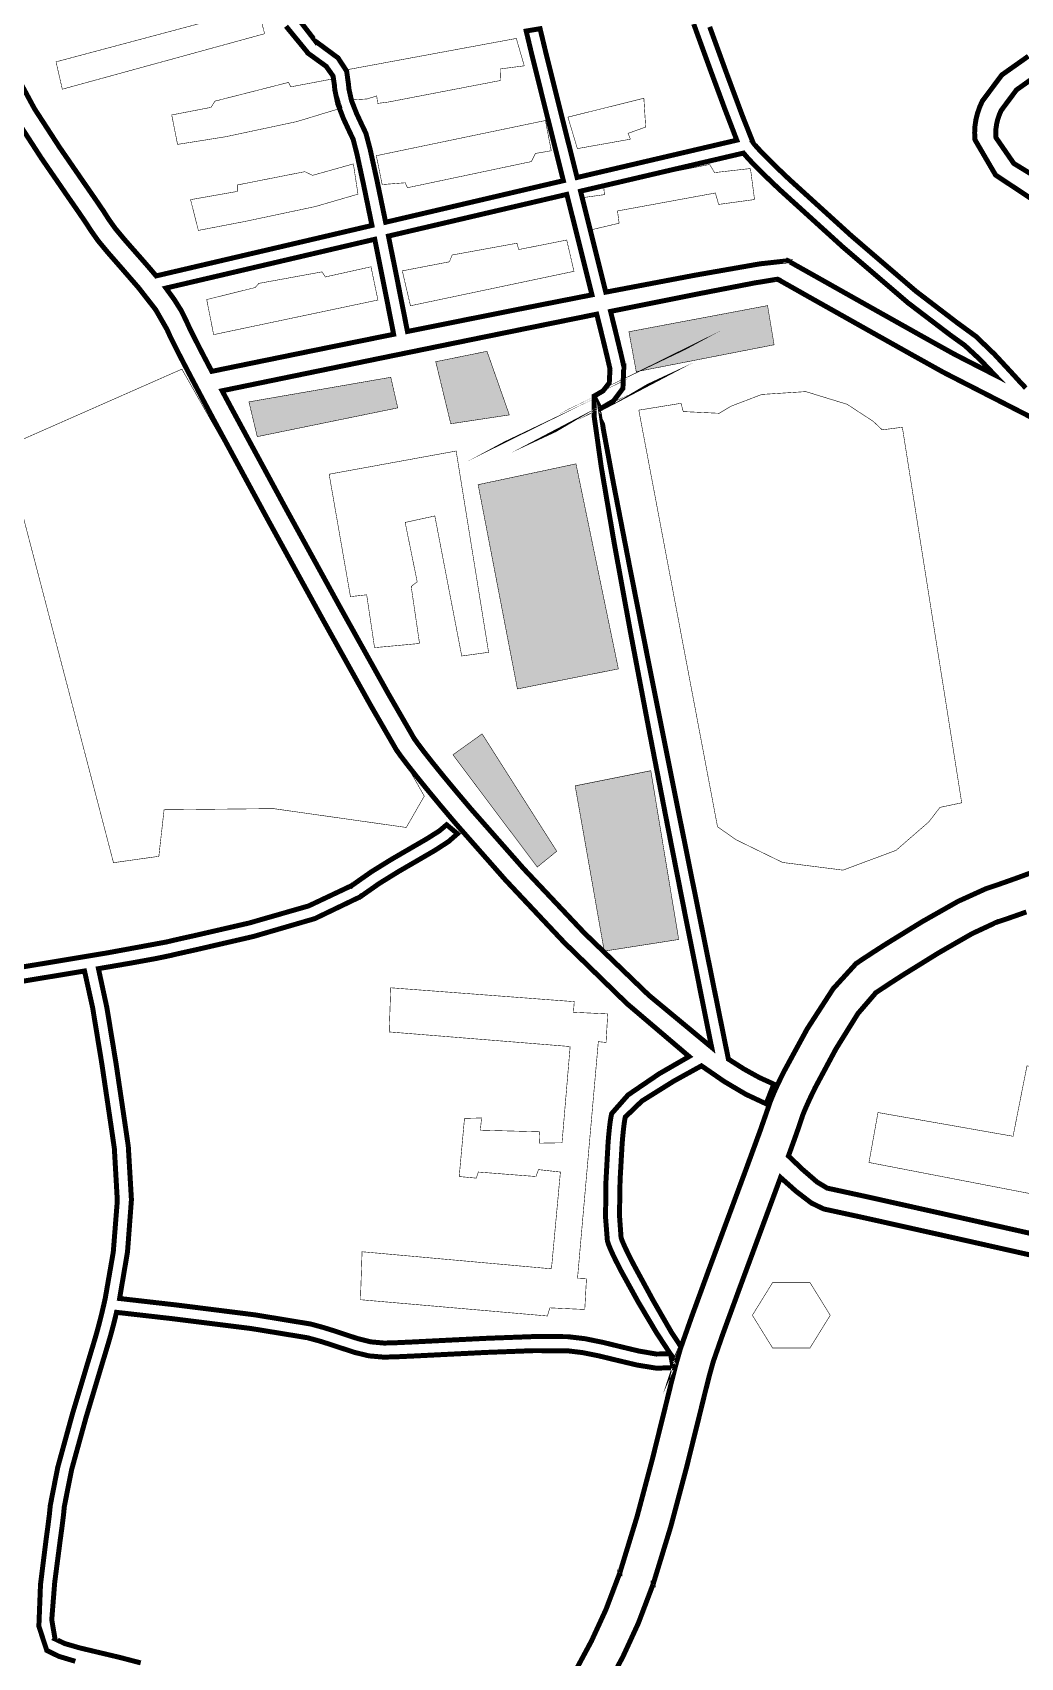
# Model space of a CAD drawing. Extents: x -14.6 to 30.8, y -26 to 29.
# Drawn here: x 1.25 to 6.76, y -8.66 to 0.41 of the extents above; entities that cross this region are included whole.
import ezdxf

# ---------------------------------------------------------------- set-up
doc = ezdxf.new("R2010")
doc.units = 0
doc.header["$LTSCALE"] = 0.000394
for name, color, linetype in [('CW_1002', 7, 'CONTINUOUS'), ('CW_2003', 7, 'CONTINUOUS'), ('CW_2004', 7, 'CONTINUOUS'), ('CW_2005', 7, 'CONTINUOUS'), ('CW_2006', 7, 'CONTINUOUS'), ('CW_2007', 7, 'CONTINUOUS')]:
    doc.layers.add(name, color=color, linetype=linetype)

msp = doc.modelspace()

# ---------------------------------------------------------------- linework, layer by layer
at = {"layer": 'CW_1002', "color": 1, "linetype": 'CONTINUOUS', "const_width": 0.007874}
for points in [[(2.725638, 0.488147), (2.825697, 0.358386), (2.825764, 0.358496), (2.826378, 0.358118), (2.950285, 0.266588), (2.998321, 0.193026), (3.009142, 0.116402), (3.009485, 0.110734), (3.009923, 0.104116), (3.010539, 0.09574), (3.025672, 0.028021), (3.05442, -0.04503), (3.085972, -0.112437), (3.093321, -0.127734), (3.100134, -0.14214), (3.106394, -0.155854), (3.106394, -0.156012), (3.106488, -0.156224), (3.129397, -0.242733), (3.16833, -0.420264), (3.216008, -0.650028), (4.20763, -0.418315), (4.193146, -0.360677), (4.099842, 0.011216), (4.030005, 0.291591), (4.000173, 0.416516)], [(1.164642, 0.153602), (1.256637, -0.016878), (1.395267, -0.230145), (1.539354, -0.439154), (1.595199, -0.519579), (1.640688, -0.586364), (1.67263, -0.636157), (1.672654, -0.636197), (1.707373, -0.684789), (1.758194, -0.745696), (1.819425, -0.815429), (1.857786, -0.8589), (1.896759, -0.903654), (1.935429, -0.949256), (3.139665, -0.667866), (3.09325, -0.442506), (3.055895, -0.269776), (3.034819, -0.187902), (3.034783, -0.187819), (3.034724, -0.187846), (3.029327, -0.176078), (3.022714, -0.162142), (3.015232, -0.146579), (2.980726, -0.072581), (2.94913, 0.009579), (2.932106, 0.089898), (2.931671, 0.096118), (2.931196, 0.103677), (2.930709, 0.111787), (2.922507, 0.165399), (2.88432, 0.219441), (2.785165, 0.291063), (2.784551, 0.291441), (2.784551, 0.291594), (2.660054, 0.443219)], [(4.077685, 0.429437), (4.106991, 0.307486), (4.176446, 0.028959), (4.269429, -0.341606), (4.284209, -0.400421), (5.175307, -0.192201), (5.110138, -0.022592), (5.027474, 0.200504), (4.950197, 0.413173)], [(5.024016, 0.439622), (5.114356, 0.191309), (5.206635, -0.056392), (5.265004, -0.203311), (5.265161, -0.203465), (5.265185, -0.203516), (5.265118, -0.203547), (5.274713, -0.216907), (5.294608, -0.239424), (5.323846, -0.270201), (5.364233, -0.310873), (5.412444, -0.357825), (5.467445, -0.410138), (5.816572, -0.727323), (6.174937, -1.034859), (6.403846, -1.209654), (6.403902, -1.209697), (6.403906, -1.209689), (6.509502, -1.286736), (6.612834, -1.386011), (6.709354, -1.49015), (6.750178, -1.534866), (6.787667, -1.574717)], [(6.855012, -0.543147), (6.619214, -0.386783), (6.504303, -0.190201), (6.50428, -0.189972), (6.50428, -0.189744), (6.502323, -0.151499), (6.504165, -0.114108), (6.509587, -0.077661), (6.518297, -0.042489), (6.530166, -0.008088), (6.544969, 0.025425), (6.653864, 0.171523), (6.801994, 0.276226)], [(6.851292, 0.170082), (6.735731, 0.08814), (6.650622, -0.026252), (6.640139, -0.050057), (6.631676, -0.074751), (6.62539, -0.100268), (6.621536, -0.125878), (6.62017, -0.15181), (6.621445, -0.177984), (6.621469, -0.17798), (6.621492, -0.178209), (6.72076, -0.322024), (6.929902, -0.449883)], [(1.037384, -4.828887), (1.657277, -4.726092), (1.993551, -4.664205), (1.993646, -4.664181), (2.035484, -4.654183), (2.085312, -4.642925), (2.142457, -4.630307), (2.455209, -4.55829), (2.786732, -4.463038), (3.026933, -4.349677), (3.026941, -4.349685), (3.027012, -4.349614), (3.135791, -4.27318), (3.247916, -4.203699), (3.355488, -4.141268), (3.445068, -4.089321), (3.514806, -4.04531), (3.556378, -4.010571), (3.616661, -4.060705), (3.566769, -4.104422), (3.490359, -4.15381), (3.394551, -4.209551), (3.288956, -4.270815), (3.179531, -4.338513), (3.074689, -4.412055), (3.074681, -4.412047), (3.07461, -4.412118), (2.82152, -4.533724), (2.479678, -4.633241), (2.15937, -4.707205), (2.101137, -4.720058), (2.051614, -4.731213), (2.012717, -4.740465), (2.012622, -4.740488), (1.933827, -4.756801), (1.797083, -4.781569), (1.613476, -4.813134), (1.660445, -5.029742), (1.711453, -5.340134), (1.762626, -5.684732), (1.768503, -5.724935), (1.774324, -5.764683), (1.780075, -5.80387), (1.797589, -6.101435), (1.775672, -6.392925), (1.731488, -6.65278), (2.052643, -6.689416), (2.488097, -6.744199), (2.798386, -6.795291), (2.867859, -6.8142), (2.929531, -6.833372), (2.985067, -6.851921), (3.06168, -6.876903), (3.133182, -6.894535), (3.205543, -6.901213), (3.205803, -6.901213), (3.205803, -6.901366), (3.272562, -6.899538), (3.376533, -6.894795), (3.506961, -6.888193), (3.779444, -6.874771), (4.041889, -6.865106), (4.231724, -6.86565), (4.232126, -6.865673), (4.32748, -6.876934), (4.4245, -6.896529), (4.520713, -6.919882), (4.628772, -6.945774), (4.725569, -6.962402), (4.804602, -6.961701), (4.725728, -6.841077), (4.625633, -6.673), (4.530992, -6.501429), (4.511879, -6.464426), (4.495062, -6.430824), (4.480917, -6.401272), (4.468454, -6.37333), (4.459109, -6.349782), (4.453244, -6.33122), (4.453197, -6.331031), (4.442875, -6.199452), (4.445449, -5.994947), (4.456957, -5.785732), (4.459905, -5.750093), (4.462995, -5.717389), (4.466193, -5.68813), (4.46964, -5.661704), (4.473246, -5.63939), (4.476984, -5.621689), (4.476984, -5.621535), (4.477008, -5.621441), (4.568498, -5.517526), (4.741865, -5.399516), (4.909165, -5.303134), (4.562324, -5.008026), (4.21233, -4.667273), (3.884257, -4.318565), (3.603177, -3.999591), (3.522185, -3.903868), (3.449658, -3.816323), (3.386882, -3.738823), (3.336319, -3.674683), (3.298863, -3.625261), (3.275579, -3.59215), (3.275488, -3.592209), (3.275465, -3.592173), (3.275, -3.591252), (3.132345, -3.3446), (2.867868, -2.870658), (2.552108, -2.296713), (2.255602, -1.750051), (2.190823, -1.628936), (2.132932, -1.519722), (2.08313, -1.424567), (2.042778, -1.345879), (2.013343, -1.286254), (1.996059, -1.247909), (1.996035, -1.24785), (1.932449, -1.137173), (1.836857, -1.014794), (1.731307, -0.893398), (1.666178, -0.819151), (1.611226, -0.752816), (1.571614, -0.696638), (1.571591, -0.696598), (1.542578, -0.651688), (1.498165, -0.586697), (1.442465, -0.506516), (1.29526, -0.292831), (1.15267, -0.072478)], [(6.876649, -1.767939), (6.470331, -1.55987), (6.400424, -1.524151), (6.351036, -1.49885), (6.32674, -1.486244), (6.326638, -1.486189), (6.165013, -1.396291), (5.876804, -1.234587), (5.584909, -1.070398), (5.542459, -1.046464), (5.548296, -1.049655), (5.461476, -1.000626), (5.426633, -0.981057), (5.414127, -0.97413), (5.402622, -0.96763), (5.402626, -0.967626), (5.402579, -0.967606), (5.27264, -0.988865), (4.941058, -1.053078), (4.470925, -1.147043), (4.505965, -1.289382), (4.531267, -1.394265), (4.544598, -1.453024), (4.544752, -1.453177), (4.544795, -1.453386), (4.544823, -1.453382), (4.539862, -1.57664), (4.486613, -1.647359), (4.421287, -1.685819), (4.422571, -1.685222), (4.420907, -1.686097), (4.413626, -1.689752), (4.41361, -1.68972), (4.43061, -1.804255), (4.486923, -2.105899), (4.572388, -2.545382), (4.676844, -3.073431), (4.79013, -3.640776), (4.902084, -4.198143), (5.002546, -4.696262), (5.081356, -5.08586), (5.12835, -5.317665), (5.217406, -5.37424), (5.302138, -5.421025), (5.381894, -5.45702), (5.338988, -5.566823), (5.226476, -5.514264), (5.105688, -5.442887), (4.978157, -5.355016), (4.822589, -5.440875), (4.646025, -5.551243), (4.553291, -5.640512), (4.553268, -5.640606), (4.553228, -5.640598), (4.550324, -5.654747), (4.547344, -5.673832), (4.544319, -5.697358), (4.541214, -5.725745), (4.538227, -5.757314), (4.53539, -5.791575), (4.523942, -5.993589), (4.520663, -6.189025), (4.52948, -6.311961), (4.529528, -6.31215), (4.534005, -6.325884), (4.541699, -6.344813), (4.55228, -6.368358), (4.566498, -6.398143), (4.582677, -6.430576), (4.600504, -6.465138), (4.708587, -6.664106), (4.810905, -6.841701), (4.864232, -6.922535), (4.924078, -6.752527), (5.015291, -6.503335), (5.120811, -6.218264), (5.224021, -5.939496), (5.306417, -5.714567), (5.349969, -5.589799), (5.349724, -5.589728), (5.349748, -5.58965), (5.350134, -5.589264), (5.358939, -5.563073), (5.370432, -5.533301), (5.384358, -5.500472), (5.399295, -5.467619), (5.417552, -5.429308), (5.438878, -5.386071), (5.56792, -5.149106), (5.713211, -4.92458), (5.840854, -4.784799), (5.840921, -4.78476), (5.840921, -4.784756), (5.863382, -4.769552), (5.887413, -4.7535), (5.912472, -4.73698), (5.942847, -4.71719), (5.975097, -4.69638), (6.008783, -4.674858), (6.20895, -4.55143), (6.410299, -4.437484), (6.56524, -4.367189), (6.565622, -4.366803), (6.565697, -4.36678), (6.565772, -4.367016), (6.588157, -4.359673), (6.615583, -4.35039), (6.647528, -4.339346), (6.683099, -4.32684), (6.723027, -4.312609), (6.766795, -4.296835)], [(6.790996, -4.496765), (6.750282, -4.511256), (6.712118, -4.524661), (6.678533, -4.53627), (6.649407, -4.546118), (6.625291, -4.554016), (6.624909, -4.554402), (6.624835, -4.554425), (6.62476, -4.554189), (6.488583, -4.617597), (6.302819, -4.724143), (6.11413, -4.840953), (6.079953, -4.862776), (6.048529, -4.883036), (6.020126, -4.901531), (5.991999, -4.920024), (5.969121, -4.935221), (5.951654, -4.947), (5.951587, -4.947039), (5.951587, -4.947043), (5.851303, -5.063246), (5.728393, -5.2608), (5.614201, -5.473732), (5.596667, -5.509477), (5.579955, -5.544956), (5.564295, -5.579677), (5.552593, -5.606914), (5.543717, -5.629086), (5.537894, -5.645709), (5.538142, -5.645783), (5.538118, -5.645862), (5.537732, -5.646248), (5.522183, -5.693273), (5.49685, -5.765143), (5.463398, -5.857646), (5.542324, -5.933116), (5.623269, -6.003123), (5.679673, -6.037157), (5.89378, -6.083616), (6.360113, -6.187762), (6.932019, -6.316302)], [(1.484355, -8.676238), (1.391555, -8.648293), (1.325524, -8.615531), (1.325358, -8.615413), (1.325051, -8.61526), (1.281137, -8.480813), (1.290272, -8.24733), (1.321799, -7.994358), (1.331832, -7.920701), (1.339851, -7.857141), (1.344783, -7.806917), (1.344807, -7.806587), (1.386399, -7.594352), (1.467614, -7.299186), (1.553673, -7.011831), (1.569024, -6.961232), (1.583182, -6.914261), (1.596339, -6.86998), (1.596339, -6.869827), (1.596362, -6.869748), (1.596402, -6.86976), (1.604611, -6.841124), (1.613543, -6.808441), (1.623114, -6.77174), (1.63285, -6.732544), (1.64256, -6.69128), (1.652091, -6.648228), (1.69632, -6.393627), (1.718871, -6.107154), (1.702256, -5.815248), (1.696505, -5.776061), (1.690684, -5.736313), (1.684807, -5.69611), (1.632379, -5.342949), (1.581036, -5.03042), (1.535815, -4.826209), (1.165434, -4.887479)], [(6.902887, -6.430435), (6.334685, -6.302723), (5.872188, -6.199422), (5.660295, -6.153425), (5.591719, -6.120432), (5.505295, -6.054342), (5.419386, -5.977724), (5.383228, -6.07571), (5.344927, -6.179189), (5.305362, -6.285933), (5.192202, -6.591652), (5.097856, -6.849615), (5.044346, -7.003429), (5.044315, -7.003528), (5.02401, -7.075933), (4.998212, -7.177466), (4.967453, -7.302622), (4.893903, -7.598959), (4.806589, -7.926074), (4.708795, -8.245051), (4.708728, -8.245028), (4.708728, -8.245252), (4.625982, -8.463595), (4.539584, -8.651197), (4.45615, -8.806283)], [(4.286213, -8.70863), (4.364147, -8.563706), (4.444996, -8.387987), (4.522642, -8.182969), (4.522709, -8.182992), (4.522709, -8.182768), (4.618441, -7.87031), (4.704275, -7.548547), (4.776752, -7.256488), (4.808503, -7.127322), (4.835283, -7.022045), (4.856693, -6.945858), (4.856724, -6.94576), (4.858814, -6.939127), (4.861177, -6.93181), (4.863799, -6.923839), (4.832665, -6.994276), (4.826663, -6.989411), (4.817722, -6.97909), (4.806134, -6.963803), (4.819862, -7.038713), (4.726541, -7.041314), (4.619073, -7.024033), (4.501949, -6.996165), (4.409281, -6.973648), (4.316713, -6.954805), (4.227512, -6.944106), (4.22711, -6.944083), (4.040849, -6.943665), (3.781217, -6.953301), (3.510961, -6.966626), (3.3804, -6.973226), (3.275393, -6.977968), (3.205803, -6.979799), (3.205803, -6.979953), (3.205543, -6.979953), (3.122668, -6.972691), (3.043372, -6.953519), (2.959846, -6.926354), (2.906067, -6.908391), (2.846406, -6.88984), (2.779315, -6.871575), (2.466602, -6.820464), (2.028168, -6.765611), (1.714343, -6.729933), (1.709296, -6.751171), (1.70431, -6.771573), (1.699398, -6.791118), (1.69003, -6.826912), (1.680743, -6.860682), (1.671717, -6.892051), (1.671717, -6.892205), (1.671693, -6.892283), (1.67165, -6.892272), (1.660533, -6.929559), (1.6459, -6.97799), (1.62872, -7.034594), (1.543891, -7.317669), (1.463938, -7.60711), (1.42324, -7.812122), (1.423217, -7.812453), (1.418161, -7.863904), (1.409926, -7.929151), (1.399618, -8.004815), (1.369535, -8.236013), (1.353011, -8.444277), (1.371185, -8.551591), (1.371154, -8.551634), (1.426226, -8.577507), (1.510252, -8.601817), (1.617744, -8.627425), (1.72795, -8.653477), (1.849294, -8.68512)]]:
    msp.add_lwpolyline(points, dxfattribs=at)
for points in [[(5.212724, -0.264217), (4.303358, -0.476705), (4.352625, -0.673081), (4.400258, -0.863322), (4.444307, -1.039874), (4.943535, -0.945098), (5.304354, -0.88201), (5.459917, -0.864906), (5.460016, -0.86472), (5.460059, -0.864744), (5.461134, -0.865173), (5.461169, -0.865181), (5.461165, -0.865185), (5.461213, -0.865205), (5.487265, -0.880085), (5.506243, -0.890893), (5.519146, -0.898201), (5.555925, -0.91891), (5.542264, -0.911109), (5.642579, -0.967516), (5.935172, -1.132108), (6.223024, -1.293644), (6.382465, -1.382378), (6.382567, -1.382433), (6.411964, -1.397825), (6.45971, -1.422355), (6.52385, -1.455138), (6.551605, -1.469311), (6.581129, -1.484391), (6.612256, -1.500307), (6.531155, -1.414896), (6.447487, -1.337153), (6.364843, -1.277972), (6.364787, -1.277929), (6.364783, -1.277937), (6.130909, -1.099865), (5.766994, -0.788136), (5.413618, -0.46735), (5.358023, -0.414463), (5.308995, -0.366692), (5.267563, -0.324949), (5.245901, -0.302168), (5.227552, -0.28186)], [(4.22678, -0.494598), (3.231697, -0.727118), (3.274233, -0.938607), (3.311212, -1.124761), (3.337709, -1.259303), (3.679308, -1.190746), (4.027142, -1.121598), (4.367051, -1.054886), (4.323194, -0.879218), (4.275795, -0.689957)], [(3.155283, -0.744972), (1.990067, -1.017248), (2.037005, -1.081628), (2.076295, -1.144298), (2.105382, -1.204024), (2.105406, -1.204083), (2.121152, -1.238752), (2.149045, -1.294995), (2.187862, -1.370591), (2.205816, -1.405055), (2.225247, -1.442108), (2.246075, -1.481614), (2.459461, -1.437798), (2.812445, -1.36571), (3.260602, -1.274854), (3.234206, -1.140747), (3.197433, -0.955277)], [(5.035039, -5.251894), (4.975949, -4.958324), (4.89185, -4.536865), (4.791976, -4.030536), (4.685561, -3.48236), (4.581839, -2.935355), (4.490044, -2.432544), (4.41941, -2.016946), (4.379172, -1.731582), (4.378563, -1.619472), (4.378563, -1.619319), (4.384218, -1.616525), (4.38238, -1.617514), (4.386642, -1.615484), (4.429038, -1.590718), (4.46382, -1.545911), (4.467618, -1.46876), (4.467618, -1.468606), (4.467547, -1.468248), (4.467665, -1.468224), (4.454563, -1.410808), (4.429182, -1.305937), (4.393831, -1.162591), (3.773176, -1.28854), (3.158383, -1.41421), (2.638757, -1.520903), (2.303602, -1.589925), (2.32165, -1.623729), (2.340263, -1.658513), (2.359413, -1.694224), (2.654265, -2.237902), (2.96809, -2.808479), (3.231136, -3.280053), (3.37365, -3.526717), (3.373732, -3.526661), (3.373756, -3.526697), (3.37422, -3.527618), (3.395886, -3.558553), (3.431056, -3.605022), (3.478693, -3.665469), (3.538416, -3.739115), (3.610031, -3.825406), (3.692681, -3.923), (3.984365, -4.253769), (4.324682, -4.614345), (4.684587, -4.961472)]]:
    msp.add_lwpolyline(points, close=True, dxfattribs=at)
at = {"layer": 'CW_2003', "color": 1, "linetype": 'CONTINUOUS', "const_width": 0.003}
for points in [[(4.304803, -0.51422), (4.345764, -0.696268), (4.518709, -0.655307), (4.509606, -0.587039), (5.055748, -0.486913), (5.073953, -0.55063), (5.274205, -0.523323), (5.251449, -0.350378), (5.051197, -0.373134), (5.02389, -0.327622), (4.432236, -0.445953), (4.436787, -0.496016)], [(4.573323, -1.260614), (5.347024, -1.114976), (5.383433, -1.333433), (4.614283, -1.483622)], [(3.244378, -4.919764), (4.268394, -4.997134), (4.263843, -5.056299), (4.454992, -5.065402), (4.44589, -5.224693), (4.402654, -5.220142), (4.286441, -6.540843), (4.336417, -6.543114), (4.327134, -6.713969), (4.13211, -6.704898), (4.118504, -6.750252), (3.075354, -6.659543), (3.084425, -6.391953), (4.141181, -6.487197), (4.191071, -5.94748), (4.068614, -5.933874), (4.055008, -5.972425), (3.732992, -5.94748), (3.721654, -5.981496), (3.626409, -5.972425), (3.65589, -5.648142), (3.751134, -5.645874), (3.744331, -5.713906), (4.075417, -5.722976), (4.07315, -5.786472), (4.200142, -5.784205), (4.245472, -5.247441), (3.235827, -5.165945)], [(5.963071, -5.615512), (6.716614, -5.747953), (6.794252, -5.355197), (7.100236, -5.41), (7.013465, -5.802756), (7.826378, -5.958031), (7.757874, -6.250315), (5.912835, -5.894094)]]:
    msp.add_lwpolyline(points, close=True, dxfattribs=at)
at = {"layer": 'CW_2003', "color": 1, "linetype": 'CONTINUOUS'}
msp.add_solid([(4.573323, -1.260614), (5.347024, -1.114976), (4.614283, -1.483622), (5.383433, -1.333433)], dxfattribs=at)
at = {"layer": 'CW_2004', "color": 1, "linetype": 'CONTINUOUS', "const_width": 0.003}
for points in [[(2.079075, -1.469232), (1.092272, -1.904205), (1.697496, -4.222126), (1.950535, -4.186441), (1.979732, -3.926913), (2.589622, -3.920425), (3.331181, -4.025567), (3.431504, -3.850811)], [(6.099047, -1.793555), (6.430087, -3.888016), (6.30913, -3.91348), (6.246647, -3.994354), (6.063916, -4.153036), (5.768008, -4.263618), (5.430838, -4.220706), (5.171477, -4.094326), (5.067732, -4.021705), (4.628469, -1.698063), (4.864016, -1.659866), (4.876394, -1.705969), (5.076803, -1.715512), (5.142075, -1.676396), (5.314797, -1.610418), (5.560331, -1.59463), (5.79102, -1.665439), (5.936172, -1.760283), (5.986598, -1.807764)], [(4.273413, -3.793413), (4.695402, -3.709016), (4.851213, -4.650374), (4.435717, -4.715295)]]:
    msp.add_lwpolyline(points, close=True, dxfattribs=at)
at = {"layer": 'CW_2004', "color": 2, "linetype": 'CONTINUOUS'}
msp.add_solid([(4.273413, -3.793413), (4.695402, -3.709016), (4.435717, -4.715295), (4.851213, -4.650374)], dxfattribs=at)
at = {"layer": 'CW_2005', "color": 1, "linetype": 'CONTINUOUS', "const_width": 0.003}
for points in [[(2.998701, 0.200213), (3.025811, 0.032622), (3.112071, 0.037551), (3.166291, 0.054803), (3.17122, 0.012906), (3.23037, 0.020299), (3.858835, 0.141063), (3.85637, 0.205142), (3.989457, 0.222394), (3.945094, 0.375197)], [(2.022472, -0.051583), (2.054819, -0.215803), (2.321055, -0.173504), (2.719165, -0.088906), (2.972961, -0.011772), (2.923197, 0.149961), (2.686819, 0.105173), (2.674378, 0.130055), (2.263827, 0.025551), (2.241433, -0.009283)], [(4.232965, -0.063807), (4.656795, 0.041524), (4.666827, -0.11898), (4.56902, -0.154091), (4.581559, -0.186693), (4.28563, -0.239358)], [(3.163972, -0.278862), (4.107378, -0.082634), (4.140083, -0.251189), (4.052031, -0.266283), (4.02939, -0.311567), (3.337559, -0.45748), (3.32498, -0.429807), (3.196677, -0.43987)], [(2.127528, -0.524079), (2.388551, -0.478016), (2.388551, -0.442189), (2.764732, -0.367976), (2.808236, -0.388449), (3.035992, -0.324472), (3.061583, -0.49337), (2.823591, -0.562465), (2.437173, -0.644354), (2.171031, -0.695535)], [(3.308906, -0.921157), (3.571772, -0.870606), (3.586937, -0.832693), (3.948378, -0.766976), (3.958488, -0.802362), (4.226409, -0.749283), (4.26685, -0.923685), (3.354402, -1.11578)], [(2.217638, -1.081197), (2.487992, -1.014252), (2.508591, -0.991079), (2.861339, -0.926709), (2.879362, -0.955031), (3.134268, -0.898386), (3.17289, -1.083772), (2.25626, -1.276882)], [(2.453185, -1.651787), (3.244689, -1.514697), (3.283488, -1.685413), (2.499744, -1.845783)], [(2.900669, -2.055299), (3.609402, -1.925969), (3.790465, -3.048559), (3.640441, -3.069252), (3.490417, -2.288094), (3.324874, -2.324307), (3.392126, -2.655394), (3.3585, -2.68126), (3.405059, -2.999413), (3.154157, -3.022693), (3.110185, -2.727819), (3.019654, -2.738165)], [(3.591295, -3.620201), (3.754252, -3.503803), (4.170697, -4.158217), (4.062059, -4.246161)]]:
    msp.add_lwpolyline(points, close=True, dxfattribs=at)
at = {"layer": 'CW_2005', "color": 6, "linetype": 'CONTINUOUS'}
for points in [[(2.453185, -1.651787), (3.244689, -1.514697), (2.499744, -1.845783), (3.283488, -1.685413)], [(3.591295, -3.620201), (3.754252, -3.503803), (4.062059, -4.246161), (4.170697, -4.158217)]]:
    msp.add_solid(points, dxfattribs=at)
at = {"layer": 'CW_2006', "color": 1, "linetype": 'CONTINUOUS', "const_width": 0.003}
for points in [[(1.878217, 0.850398), (1.917441, 0.6935), (2.274819, 0.789382), (2.357626, 0.506094), (1.377016, 0.244598), (1.411882, 0.092059), (2.540673, 0.401496), (2.388134, 0.998579)], [(3.495535, -1.42789), (3.57937, -1.773976), (3.90611, -1.724535), (3.781433, -1.36985)], [(3.951252, -3.252906), (3.731992, -2.113614), (4.277992, -1.997535), (4.514449, -3.141126)], [(5.696583, -6.746337), (5.583869, -6.928375), (5.374791, -6.928348), (5.262118, -6.74628), (5.374814, -6.564232), (5.583892, -6.564242), (5.696583, -6.746299)]]:
    msp.add_lwpolyline(points, close=True, dxfattribs=at)
at = {"layer": 'CW_2006', "color": 4, "linetype": 'CONTINUOUS'}
for points in [[(3.495535, -1.42789), (3.57937, -1.773976), (3.781433, -1.36985), (3.90611, -1.724535)], [(3.951252, -3.252906), (3.731992, -2.113614), (4.514449, -3.141126), (4.277992, -1.997535)]]:
    msp.add_solid(points, dxfattribs=at)
at = {"layer": 'CW_2007', "color": 2, "linetype": 'CONTINUOUS', "const_width": 0.02778}
for points in [[(1.164642, 0.153602), (1.256637, -0.016878), (1.395267, -0.230145), (1.539354, -0.439154), (1.595199, -0.519579), (1.640688, -0.586364), (1.67263, -0.636157), (1.672654, -0.636197), (1.707373, -0.684789), (1.758194, -0.745696), (1.819425, -0.815429), (1.857786, -0.8589), (1.896759, -0.903654), (1.935429, -0.949256), (3.139665, -0.667866), (3.09325, -0.442506), (3.055895, -0.269776), (3.034819, -0.187902), (3.034783, -0.187819), (3.034724, -0.187846), (3.029327, -0.176078), (3.022714, -0.162142), (3.015232, -0.146579), (2.980726, -0.072581), (2.94913, 0.009579), (2.932106, 0.089898), (2.931671, 0.096118), (2.931196, 0.103677), (2.930709, 0.111787), (2.922507, 0.165399), (2.88432, 0.219441), (2.785165, 0.291063), (2.784551, 0.291441), (2.784551, 0.291594), (2.660054, 0.443219)], [(2.725638, 0.488147), (2.825697, 0.358386), (2.825764, 0.358496), (2.826378, 0.358118), (2.950285, 0.266588), (2.998321, 0.193026), (3.009142, 0.116402), (3.009485, 0.110734), (3.009923, 0.104116), (3.010539, 0.09574), (3.025672, 0.028021), (3.05442, -0.04503), (3.085972, -0.112437), (3.093321, -0.127734), (3.100134, -0.14214), (3.106394, -0.155854), (3.106394, -0.156012), (3.106488, -0.156224), (3.129397, -0.242733), (3.16833, -0.420264), (3.216008, -0.650028), (4.20763, -0.418315), (4.193146, -0.360677), (4.099842, 0.011216), (4.030005, 0.291591), (4.000173, 0.416516), (4.077685, 0.429437), (4.106991, 0.307486), (4.176446, 0.028959), (4.269429, -0.341606), (4.284209, -0.400421), (5.175307, -0.192201), (5.110138, -0.022592), (5.027474, 0.200504), (4.950197, 0.413173), (4.934952, 0.455648)], [(5.024016, 0.439622), (5.114356, 0.191309), (5.206635, -0.056392), (5.265004, -0.203311), (5.265161, -0.203465), (5.265185, -0.203516), (5.265118, -0.203547), (5.274713, -0.216907), (5.294608, -0.239424), (5.323846, -0.270201), (5.364233, -0.310873), (5.412444, -0.357825), (5.467445, -0.410138), (5.816572, -0.727323), (6.174937, -1.034859), (6.403846, -1.209654), (6.403902, -1.209697), (6.403906, -1.209689), (6.509502, -1.286736), (6.612834, -1.386011), (6.709354, -1.49015), (6.750178, -1.534866), (6.787667, -1.574717)], [(6.855012, -0.543147), (6.619214, -0.386783), (6.504303, -0.190201), (6.50428, -0.189972), (6.50428, -0.189744), (6.502323, -0.151499), (6.504165, -0.114108), (6.509587, -0.077661), (6.518297, -0.042489), (6.530166, -0.008088), (6.544969, 0.025425), (6.653864, 0.171523), (6.801994, 0.276226)], [(6.851292, 0.170082), (6.735731, 0.08814), (6.650622, -0.026252), (6.640139, -0.050057), (6.631676, -0.074751), (6.62539, -0.100268), (6.621536, -0.125878), (6.62017, -0.15181), (6.621445, -0.177984), (6.621469, -0.17798), (6.621492, -0.178209), (6.72076, -0.322024), (6.929902, -0.449883)], [(1.037384, -4.828887), (1.657277, -4.726092), (1.993551, -4.664205), (1.993646, -4.664181), (2.035484, -4.654183), (2.085312, -4.642925), (2.142457, -4.630307), (2.455209, -4.55829), (2.786732, -4.463038), (3.026933, -4.349677), (3.026941, -4.349685), (3.027012, -4.349614), (3.135791, -4.27318), (3.247916, -4.203699), (3.355488, -4.141268), (3.445068, -4.089321), (3.514806, -4.04531), (3.556378, -4.010571), (3.616661, -4.060705), (3.566769, -4.104422), (3.490359, -4.15381), (3.394551, -4.209551), (3.288956, -4.270815), (3.179531, -4.338513), (3.074689, -4.412055), (3.074681, -4.412047), (3.07461, -4.412118), (2.82152, -4.533724), (2.479678, -4.633241), (2.15937, -4.707205), (2.101137, -4.720058), (2.051614, -4.731213), (2.012717, -4.740465), (2.012622, -4.740488), (1.933827, -4.756801), (1.797083, -4.781569), (1.613476, -4.813134), (1.660445, -5.029742), (1.711453, -5.340134), (1.762626, -5.684732), (1.768503, -5.724935), (1.774324, -5.764683), (1.780075, -5.80387), (1.797589, -6.101435), (1.775672, -6.392925), (1.731488, -6.65278), (2.052643, -6.689416), (2.488097, -6.744199), (2.798386, -6.795291), (2.867859, -6.8142), (2.929531, -6.833372), (2.985067, -6.851921), (3.06168, -6.876903), (3.133182, -6.894535), (3.205543, -6.901213), (3.205803, -6.901213), (3.205803, -6.901366), (3.272562, -6.899538), (3.376533, -6.894795), (3.506961, -6.888193), (3.779444, -6.874771), (4.041889, -6.865106), (4.231724, -6.86565), (4.232126, -6.865673), (4.32748, -6.876934), (4.4245, -6.896529), (4.520713, -6.919882), (4.628772, -6.945774), (4.725569, -6.962402), (4.804602, -6.961701), (4.725728, -6.841077), (4.625633, -6.673), (4.530992, -6.501429), (4.511879, -6.464426), (4.495062, -6.430824), (4.480917, -6.401272), (4.468454, -6.37333), (4.459109, -6.349782), (4.453244, -6.33122), (4.453197, -6.331031), (4.442875, -6.199452), (4.445449, -5.994947), (4.456957, -5.785732), (4.459905, -5.750093), (4.462995, -5.717389), (4.466193, -5.68813), (4.46964, -5.661704), (4.473246, -5.63939), (4.476984, -5.621689), (4.476984, -5.621535), (4.477008, -5.621441), (4.568498, -5.517526), (4.741865, -5.399516), (4.909165, -5.303134), (4.562324, -5.008026), (4.21233, -4.667273), (3.884257, -4.318565), (3.603177, -3.999591), (3.522185, -3.903868), (3.449658, -3.816323), (3.386882, -3.738823), (3.336319, -3.674683), (3.298863, -3.625261), (3.275579, -3.59215), (3.275488, -3.592209), (3.275465, -3.592173), (3.275, -3.591252), (3.132345, -3.3446), (2.867868, -2.870658), (2.552108, -2.296713), (2.255602, -1.750051), (2.190823, -1.628936), (2.132932, -1.519722), (2.08313, -1.424567), (2.042778, -1.345879), (2.013343, -1.286254), (1.996059, -1.247909), (1.996035, -1.24785), (1.932449, -1.137173), (1.836857, -1.014794), (1.731307, -0.893398), (1.666178, -0.819151), (1.611226, -0.752816), (1.571614, -0.696638), (1.571591, -0.696598), (1.542578, -0.651688), (1.498165, -0.586697), (1.442465, -0.506516), (1.29526, -0.292831), (1.15267, -0.072478)], [(6.876649, -1.767939), (6.470331, -1.55987), (6.400424, -1.524151), (6.351036, -1.49885), (6.32674, -1.486244), (6.326638, -1.486189), (6.165013, -1.396291), (5.876804, -1.234587), (5.584909, -1.070398), (5.542459, -1.046464), (5.548296, -1.049655), (5.461476, -1.000626), (5.426633, -0.981057), (5.414127, -0.97413), (5.402622, -0.96763), (5.402626, -0.967626), (5.402579, -0.967606), (5.27264, -0.988865), (4.941058, -1.053078), (4.470925, -1.147043), (4.505965, -1.289382), (4.531267, -1.394265), (4.544598, -1.453024), (4.544752, -1.453177), (4.544795, -1.453386), (4.544823, -1.453382), (4.539862, -1.57664), (4.486613, -1.647359), (4.421287, -1.685819), (4.422571, -1.685222), (4.420907, -1.686097), (4.413626, -1.689752), (4.41361, -1.68972), (4.43061, -1.804255), (4.486923, -2.105899), (4.572388, -2.545382), (4.676844, -3.073431), (4.79013, -3.640776), (4.902084, -4.198143), (5.002546, -4.696262), (5.081356, -5.08586), (5.12835, -5.317665), (5.217406, -5.37424), (5.302138, -5.421025), (5.381894, -5.45702), (5.338988, -5.566823), (5.226476, -5.514264), (5.105688, -5.442887), (4.978157, -5.355016), (4.822589, -5.440875), (4.646025, -5.551243), (4.553291, -5.640512), (4.553268, -5.640606), (4.553228, -5.640598), (4.550324, -5.654747), (4.547344, -5.673832), (4.544319, -5.697358), (4.541214, -5.725745), (4.538227, -5.757314), (4.53539, -5.791575), (4.523942, -5.993589), (4.520663, -6.189025), (4.52948, -6.311961), (4.529528, -6.31215), (4.534005, -6.325884), (4.541699, -6.344813), (4.55228, -6.368358), (4.566498, -6.398143), (4.582677, -6.430576), (4.600504, -6.465138), (4.708587, -6.664106), (4.810905, -6.841701), (4.864232, -6.922535), (4.924078, -6.752527), (5.015291, -6.503335), (5.120811, -6.218264), (5.224021, -5.939496), (5.306417, -5.714567), (5.349969, -5.589799), (5.349724, -5.589728), (5.349748, -5.58965), (5.350134, -5.589264), (5.358939, -5.563073), (5.370432, -5.533301), (5.384358, -5.500472), (5.399295, -5.467619), (5.417552, -5.429308), (5.438878, -5.386071), (5.56792, -5.149106), (5.713211, -4.92458), (5.840854, -4.784799), (5.840921, -4.78476), (5.840921, -4.784756), (5.863382, -4.769552), (5.887413, -4.7535), (5.912472, -4.73698), (5.942847, -4.71719), (5.975097, -4.69638), (6.008783, -4.674858), (6.20895, -4.55143), (6.410299, -4.437484), (6.56524, -4.367189), (6.565622, -4.366803), (6.565697, -4.36678), (6.565772, -4.367016), (6.588157, -4.359673), (6.615583, -4.35039), (6.647528, -4.339346), (6.683099, -4.32684), (6.723027, -4.312609), (6.766795, -4.296835), (6.986161, -4.215503)], [(6.790996, -4.496765), (6.750282, -4.511256), (6.712118, -4.524661), (6.678533, -4.53627), (6.649407, -4.546118), (6.625291, -4.554016), (6.624909, -4.554402), (6.624835, -4.554425), (6.62476, -4.554189), (6.488583, -4.617597), (6.302819, -4.724143), (6.11413, -4.840953), (6.079953, -4.862776), (6.048529, -4.883036), (6.020126, -4.901531), (5.991999, -4.920024), (5.969121, -4.935221), (5.951654, -4.947), (5.951587, -4.947039), (5.951587, -4.947043), (5.851303, -5.063246), (5.728393, -5.2608), (5.614201, -5.473732), (5.596667, -5.509477), (5.579955, -5.544956), (5.564295, -5.579677), (5.552593, -5.606914), (5.543717, -5.629086), (5.537894, -5.645709), (5.538142, -5.645783), (5.538118, -5.645862), (5.537732, -5.646248), (5.522183, -5.693273), (5.49685, -5.765143), (5.463398, -5.857646), (5.542324, -5.933116), (5.623269, -6.003123), (5.679673, -6.037157), (5.89378, -6.083616), (6.360113, -6.187762), (6.932019, -6.316302)], [(1.484355, -8.676238), (1.391555, -8.648293), (1.325524, -8.615531), (1.325358, -8.615413), (1.325051, -8.61526), (1.281137, -8.480813), (1.290272, -8.24733), (1.321799, -7.994358), (1.331832, -7.920701), (1.339851, -7.857141), (1.344783, -7.806917), (1.344807, -7.806587), (1.386399, -7.594352), (1.467614, -7.299186), (1.553673, -7.011831), (1.569024, -6.961232), (1.583182, -6.914261), (1.596339, -6.86998), (1.596339, -6.869827), (1.596362, -6.869748), (1.596402, -6.86976), (1.604611, -6.841124), (1.613543, -6.808441), (1.623114, -6.77174), (1.63285, -6.732544), (1.64256, -6.69128), (1.652091, -6.648228), (1.69632, -6.393627), (1.718871, -6.107154), (1.702256, -5.815248), (1.696505, -5.776061), (1.690684, -5.736313), (1.684807, -5.69611), (1.632379, -5.342949), (1.581036, -5.03042), (1.535815, -4.826209), (1.165434, -4.887479)], [(6.902887, -6.430435), (6.334685, -6.302723), (5.872188, -6.199422), (5.660295, -6.153425), (5.591719, -6.120432), (5.505295, -6.054342), (5.419386, -5.977724), (5.383228, -6.07571), (5.344927, -6.179189), (5.305362, -6.285933), (5.192202, -6.591652), (5.097856, -6.849615), (5.044346, -7.003429), (5.044315, -7.003528), (5.02401, -7.075933), (4.998212, -7.177466), (4.967453, -7.302622), (4.893903, -7.598959), (4.806589, -7.926074), (4.708795, -8.245051), (4.708728, -8.245028), (4.708728, -8.245252), (4.625982, -8.463595), (4.539584, -8.651197), (4.45615, -8.806283)], [(4.286213, -8.70863), (4.364147, -8.563706), (4.444996, -8.387987), (4.522642, -8.182969), (4.522709, -8.182992), (4.522709, -8.182768), (4.618441, -7.87031), (4.704275, -7.548547), (4.776752, -7.256488), (4.808503, -7.127322), (4.835283, -7.022045), (4.856693, -6.945858), (4.856724, -6.94576), (4.858814, -6.939127), (4.861177, -6.93181), (4.863799, -6.923839), (4.832665, -6.994276), (4.826663, -6.989411), (4.817722, -6.97909), (4.806134, -6.963803), (4.819862, -7.038713), (4.726541, -7.041314), (4.619073, -7.024033), (4.501949, -6.996165), (4.409281, -6.973648), (4.316713, -6.954805), (4.227512, -6.944106), (4.22711, -6.944083), (4.040849, -6.943665), (3.781217, -6.953301), (3.510961, -6.966626), (3.3804, -6.973226), (3.275393, -6.977968), (3.205803, -6.979799), (3.205803, -6.979953), (3.205543, -6.979953), (3.122668, -6.972691), (3.043372, -6.953519), (2.959846, -6.926354), (2.906067, -6.908391), (2.846406, -6.88984), (2.779315, -6.871575), (2.466602, -6.820464), (2.028168, -6.765611), (1.714343, -6.729933), (1.709296, -6.751171), (1.70431, -6.771573), (1.699398, -6.791118), (1.69003, -6.826912), (1.680743, -6.860682), (1.671717, -6.892051), (1.671717, -6.892205), (1.671693, -6.892283), (1.67165, -6.892272), (1.660533, -6.929559), (1.6459, -6.97799), (1.62872, -7.034594), (1.543891, -7.317669), (1.463938, -7.60711), (1.42324, -7.812122), (1.423217, -7.812453), (1.418161, -7.863904), (1.409926, -7.929151), (1.399618, -8.004815), (1.369535, -8.236013), (1.353011, -8.444277), (1.371185, -8.551591), (1.371154, -8.551634), (1.426226, -8.577507), (1.510252, -8.601817), (1.617744, -8.627425), (1.72795, -8.653477), (1.849294, -8.68512)]]:
    msp.add_lwpolyline(points, dxfattribs=at)
for points in [[(5.212724, -0.264217), (4.303358, -0.476705), (4.352625, -0.673081), (4.400258, -0.863322), (4.444307, -1.039874), (4.943535, -0.945098), (5.304354, -0.88201), (5.459917, -0.864906), (5.460016, -0.86472), (5.460059, -0.864744), (5.461134, -0.865173), (5.461169, -0.865181), (5.461165, -0.865185), (5.461213, -0.865205), (5.487265, -0.880085), (5.506243, -0.890893), (5.519146, -0.898201), (5.555925, -0.91891), (5.542264, -0.911109), (5.642579, -0.967516), (5.935172, -1.132108), (6.223024, -1.293644), (6.382465, -1.382378), (6.382567, -1.382433), (6.411964, -1.397825), (6.45971, -1.422355), (6.52385, -1.455138), (6.551605, -1.469311), (6.581129, -1.484391), (6.612256, -1.500307), (6.531155, -1.414896), (6.447487, -1.337153), (6.364843, -1.277972), (6.364787, -1.277929), (6.364783, -1.277937), (6.130909, -1.099865), (5.766994, -0.788136), (5.413618, -0.46735), (5.358023, -0.414463), (5.308995, -0.366692), (5.267563, -0.324949), (5.245901, -0.302168), (5.227552, -0.28186)], [(4.22678, -0.494598), (3.231697, -0.727118), (3.274233, -0.938607), (3.311212, -1.124761), (3.337709, -1.259303), (3.679308, -1.190746), (4.027142, -1.121598), (4.367051, -1.054886), (4.323194, -0.879218), (4.275795, -0.689957)], [(3.155283, -0.744972), (1.990067, -1.017248), (2.037005, -1.081628), (2.076295, -1.144298), (2.105382, -1.204024), (2.105406, -1.204083), (2.121152, -1.238752), (2.149045, -1.294995), (2.187862, -1.370591), (2.205816, -1.405055), (2.225247, -1.442108), (2.246075, -1.481614), (2.459461, -1.437798), (2.812445, -1.36571), (3.260602, -1.274854), (3.234206, -1.140747), (3.197433, -0.955277)], [(5.035039, -5.251894), (4.975949, -4.958324), (4.89185, -4.536865), (4.791976, -4.030536), (4.685561, -3.48236), (4.581839, -2.935355), (4.490044, -2.432544), (4.41941, -2.016946), (4.379172, -1.731582), (4.378563, -1.619472), (4.378563, -1.619319), (4.384218, -1.616525), (4.38238, -1.617514), (4.386642, -1.615484), (4.429038, -1.590718), (4.46382, -1.545911), (4.467618, -1.46876), (4.467618, -1.468606), (4.467547, -1.468248), (4.467665, -1.468224), (4.454563, -1.410808), (4.429182, -1.305937), (4.393831, -1.162591), (3.773176, -1.28854), (3.158383, -1.41421), (2.638757, -1.520903), (2.303602, -1.589925), (2.32165, -1.623729), (2.340263, -1.658513), (2.359413, -1.694224), (2.654265, -2.237902), (2.96809, -2.808479), (3.231136, -3.280053), (3.37365, -3.526717), (3.373732, -3.526661), (3.373756, -3.526697), (3.37422, -3.527618), (3.395886, -3.558553), (3.431056, -3.605022), (3.478693, -3.665469), (3.538416, -3.739115), (3.610031, -3.825406), (3.692681, -3.923), (3.984365, -4.253769), (4.324682, -4.614345), (4.684587, -4.961472)]]:
    msp.add_lwpolyline(points, close=True, dxfattribs=at)

doc.saveas('drawing.dxf')
